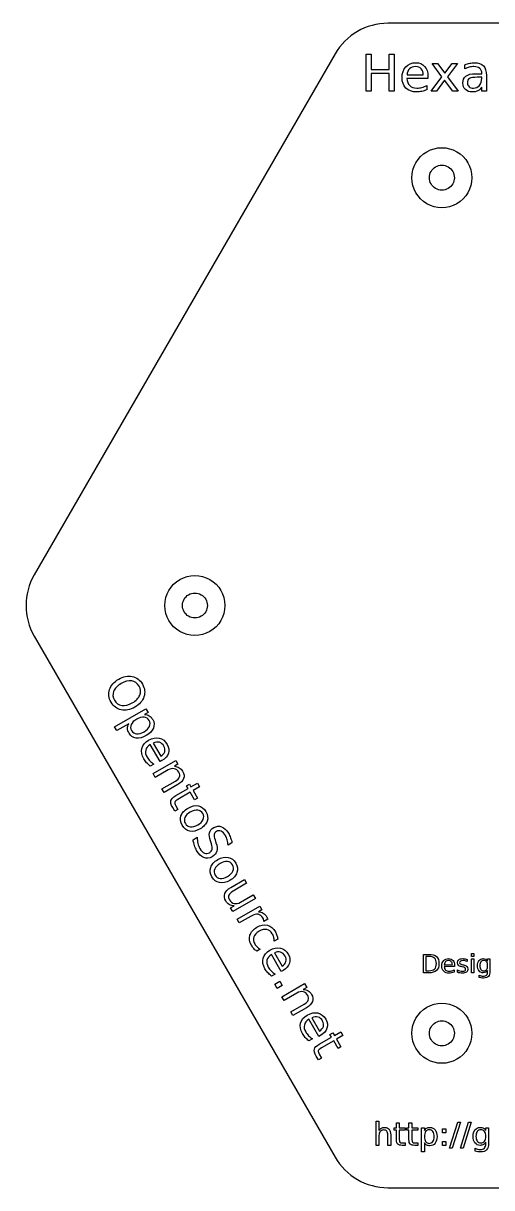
# Model space of a CAD drawing. Extents: x 0 to 264, y -3 to 282.
# Drawn here: x -0.2 to 30.5, y 134.2 to 210.4 of the extents above; entities that cross this region are included whole.
import ezdxf

# ---------------------------------------------------------------- set-up
doc = ezdxf.new("R2010")
doc.units = 0
doc.layers.add('Layer_1', color=7, linetype='CONTINUOUS')

msp = doc.modelspace()

# ---------------------------------------------------------------- linework, layer by layer
at = {"layer": 'Layer_1', "color": 7}
for p, q in [((63.086896, 210.393289), (23.705706, 210.393289)), ((26.41399, 200.286759), (26.41399, 200.286759)), ((10.248996, 172.288159), (10.248996, 172.288159)), ((26.41399, 144.289559), (26.41399, 144.289559)), ((23.705706, 134.183049), (63.086896, 134.183049))]:
    msp.add_line(p, q, dxfattribs=at)
at = {"layer": 'Layer_1', "color": 3}
for p, q in [((22.266836, 208.373679), (22.595356, 208.373679)), ((22.266836, 205.945579), (22.266836, 208.373679)), ((22.595356, 208.373679), (22.595356, 207.378369)), ((23.789076, 207.378369), (23.789076, 208.373679)), ((23.789076, 208.373679), (24.117596, 208.373679)), ((24.117596, 208.373679), (24.117596, 205.945579)), ((22.595356, 207.378369), (23.789076, 207.378369)), ((27.238506, 206.898599), (26.591226, 207.767059)), ((26.591226, 207.767059), (26.944136, 207.767059)), ((26.944136, 207.767059), (27.427156, 207.118159)), ((27.427156, 207.118159), (27.910176, 207.767059)), ((28.263086, 207.767059), (27.604426, 206.880709)), ((27.910176, 207.767059), (28.263086, 207.767059)), ((28.739596, 207.407629), (28.739596, 207.684109)), ((23.789076, 207.101889), (22.595356, 207.101889)), ((22.595356, 207.101889), (22.595356, 205.945579)), ((23.789076, 205.945579), (23.789076, 207.101889)), ((26.316376, 206.784759), (24.940516, 206.784759)), ((24.950266, 207.017299), (26.017136, 207.018929)), ((26.316376, 206.931129), (26.316376, 206.784759)), ((26.316376, 206.931119), (26.316376, 206.931129)), ((26.531056, 205.945579), (27.238506, 206.898599)), ((27.414146, 206.661159), (26.883966, 205.945579)), ((27.944326, 205.945579), (27.414146, 206.661159)), ((27.604426, 206.880709), (28.297236, 205.945579)), ((29.425906, 207.095349), (29.845496, 207.095349)), ((29.845496, 206.861259), (29.547876, 206.861199)), ((29.845496, 207.095349), (29.845496, 207.124649)), ((29.845496, 206.794559), (29.845496, 206.861259)), ((30.144736, 206.984799), (30.144736, 205.945579)), ((30.144736, 206.984739), (30.144736, 206.984799)), ((22.595356, 205.945579), (22.266836, 205.945579)), ((24.117596, 205.945579), (23.789076, 205.945579)), ((26.246446, 206.321269), (26.246446, 206.038289)), ((26.883966, 205.945579), (26.531056, 205.945579)), ((28.297236, 205.945579), (27.944326, 205.945579)), ((29.845496, 205.945579), (29.845496, 206.222049)), ((30.144736, 205.945579), (29.845496, 205.945579)), ((7.415232, 167.013677), (7.415232, 167.013677)), ((7.631975, 167.138813), (7.631975, 167.138813)), ((5.816289, 164.344243), (7.859495, 165.523888)), ((7.859495, 165.523888), (8.000655, 165.279391)), ((8.000655, 165.279391), (7.775983, 165.149676)), ((5.95745, 164.099746), (5.816289, 164.344243)), ((6.742485, 164.552986), (5.95745, 164.099746)), ((6.7425, 164.552995), (6.742485, 164.552986)), ((7.736891, 164.024005), (7.736891, 164.024005)), ((8.789509, 162.069579), (8.143985, 163.187659)), ((8.337552, 163.288842), (8.839426, 162.422634)), ((8.38007, 161.908962), (8.150113, 161.776196)), ((8.332655, 161.285982), (9.812852, 162.140575)), ((8.908456, 162.138253), (8.789509, 162.069579)), ((8.908515, 162.138288), (8.908456, 162.138253)), ((9.954013, 161.896077), (9.724056, 161.763312)), ((9.812852, 162.140575), (9.954013, 161.896077)), ((8.473815, 161.041485), (8.332655, 161.285982)), ((9.310394, 161.524484), (8.473815, 161.041485)), ((8.907979, 160.289491), (9.793456, 160.800721)), ((9.048377, 160.046315), (8.907979, 160.289491)), ((9.941784, 160.562124), (9.048377, 160.046315)), ((9.815357, 159.844189), (10.618891, 160.308109)), ((9.941813, 160.562141), (9.941784, 160.562124)), ((10.760015, 160.063589), (9.956482, 159.599669)), ((10.515882, 160.486526), (10.70487, 160.595639)), ((10.618891, 160.308109), (10.515882, 160.486526)), ((10.70487, 160.595639), (10.807879, 160.417222)), ((11.049204, 159.5627), (10.760015, 160.063589)), ((10.807879, 160.417222), (11.228151, 160.659866)), ((11.369276, 160.415346), (10.949004, 160.172702)), ((10.949004, 160.172702), (11.238192, 159.671813)), ((11.228151, 160.659866), (11.369276, 160.415346)), ((11.238192, 159.671813), (11.049204, 159.5627)), ((9.758031, 158.817243), (9.613819, 159.067027)), ((9.96156, 158.934751), (9.758031, 158.817243)), ((9.817348, 159.184534), (9.96156, 158.934751)), ((11.58428, 158.678657), (11.58428, 158.678657)), ((11.790448, 158.797687), (11.790448, 158.797687)), ((10.946297, 156.960516), (11.221187, 157.119224)), ((12.149838, 156.695012), (12.087704, 156.875883)), ((12.388559, 156.943852), (12.448595, 156.763533)), ((13.49614, 156.749822), (13.235784, 156.599504)), ((13.496163, 156.749834), (13.49614, 156.749822)), ((13.531533, 155.305915), (13.531533, 155.305915)), ((13.737701, 155.424946), (13.737701, 155.424946)), ((13.415632, 153.831049), (14.311677, 154.348381)), ((14.452075, 154.105205), (13.565279, 153.593213)), ((14.311677, 154.348381), (14.452075, 154.105205)), ((13.415625, 153.831044), (13.415632, 153.831049)), ((14.047785, 152.867366), (14.887002, 153.351888)), ((14.700644, 153.757079), (14.700644, 153.757079)), ((14.887002, 153.351888), (15.027399, 153.108713)), ((13.406805, 152.497296), (13.634123, 152.628539)), ((13.547202, 152.254121), (13.406805, 152.497296)), ((15.027399, 153.108713), (13.547202, 152.254121)), ((13.832642, 151.759878), (15.31284, 152.61447)), ((15.31284, 152.61447), (15.454, 152.369973)), ((13.973803, 151.515381), (13.832642, 151.759878)), ((14.753554, 151.96557), (13.973803, 151.515381)), ((15.454, 152.369973), (15.224043, 152.237208)), ((15.83537, 151.761947), (15.58601, 151.61622)), ((16.486713, 150.44987), (16.259395, 150.318627)), ((16.486743, 150.449887), (16.486713, 150.44987)), ((15.344852, 149.790616), (15.120179, 149.660901)), ((16.72197, 148.330154), (16.076446, 149.448233)), ((16.270013, 149.549416), (16.771887, 148.683208)), ((26.028831, 149.453693), (26.363898, 149.453693)), ((26.028831, 148.248265), (26.028831, 149.453693)), ((29.174404, 149.504558), (29.322966, 149.504558)), ((29.174404, 149.316437), (29.174404, 149.504558)), ((29.322966, 149.504558), (29.322966, 149.316437)), ((26.191923, 149.319667), (26.191923, 148.382291)), ((26.388919, 149.319667), (26.191923, 149.319667)), ((28.068289, 148.664872), (27.385239, 148.664872)), ((27.390123, 148.780331), (27.919728, 148.781135)), ((28.068201, 148.737532), (28.068289, 148.737541)), ((28.068289, 148.737541), (28.068289, 148.664872)), ((28.564766, 148.641439), (28.513086, 148.653556)), ((28.594747, 148.777105), (28.645553, 148.765796)), ((28.888525, 149.12589), (28.888591, 149.125894)), ((28.888591, 149.125894), (28.888591, 148.985409)), ((29.322966, 149.316437), (29.174404, 149.316437)), ((29.174404, 149.152537), (29.322966, 149.152537)), ((29.174404, 148.248265), (29.174404, 149.152537)), ((29.322966, 149.152537), (29.322966, 148.248265)), ((30.228046, 148.710898), (30.228046, 148.710898)), ((30.228047, 149.015265), (30.228047, 149.152521)), ((30.228047, 149.152521), (30.376606, 149.152521)), ((30.376606, 149.152521), (30.376604, 148.360491)), ((16.312531, 148.169536), (16.082574, 148.036771)), ((16.840917, 148.398828), (16.72197, 148.330154)), ((16.840976, 148.398862), (16.840917, 148.398828)), ((26.363898, 148.248265), (26.028831, 148.248265)), ((26.191923, 148.382291), (26.388919, 148.382291)), ((28.033522, 148.434762), (28.033522, 148.294276)), ((28.245891, 148.281347), (28.245891, 148.434752)), ((29.322966, 148.248265), (29.174404, 148.248265)), ((29.677406, 147.951945), (29.677406, 148.096468)), ((30.228047, 148.333839), (30.228047, 148.407306)), ((16.290296, 147.502943), (16.625986, 147.696754)), ((16.451295, 147.224084), (16.290296, 147.502943)), ((16.786985, 147.417895), (16.451295, 147.224084)), ((16.625986, 147.696754), (16.786985, 147.417895)), ((16.762612, 146.684868), (18.242809, 147.53946)), ((18.38397, 147.294963), (18.154013, 147.162197)), ((18.242809, 147.53946), (18.38397, 147.294963)), ((16.903772, 146.440371), (16.762612, 146.684868)), ((17.740352, 146.92337), (16.903772, 146.440371)), ((17.337936, 145.688377), (18.223414, 146.199607)), ((17.478334, 145.445201), (17.337936, 145.688377)), ((18.371741, 145.96101), (17.478334, 145.445201)), ((18.371771, 145.961027), (18.371741, 145.96101)), ((19.172821, 144.085154), (18.527298, 145.203234)), ((18.720865, 145.304417), (19.222742, 144.438203)), ((19.291768, 144.153828), (19.172821, 144.085154)), ((19.206742, 143.577834), (20.010275, 144.041754)), ((19.291828, 144.153863), (19.291768, 144.153828)), ((19.907264, 144.220175), (20.096253, 144.329287)), ((20.010275, 144.041754), (19.907264, 144.220175)), ((20.096253, 144.329287), (20.199264, 144.150867)), ((20.199264, 144.150867), (20.619536, 144.393511)), ((20.760651, 144.149007), (20.340379, 143.906363)), ((20.619536, 144.393511), (20.760651, 144.149007)), ((18.763383, 143.924535), (18.533427, 143.79177)), ((20.15139, 143.79725), (19.347857, 143.33333)), ((20.440579, 143.296361), (20.15139, 143.79725)), ((20.340379, 143.906363), (20.629567, 143.405474)), ((20.629567, 143.405474), (20.440579, 143.296361)), ((19.149416, 142.550888), (19.005204, 142.800669)), ((19.352945, 142.668396), (19.149416, 142.550888)), ((19.208734, 142.918177), (19.352945, 142.668396)), ((22.925388, 136.95661), (22.925388, 138.546162)), ((22.925388, 138.546162), (23.114376, 138.546162)), ((23.114376, 138.546162), (23.114376, 137.923006)), ((24.119593, 137.954689), (24.119593, 138.100772)), ((24.119593, 138.100772), (24.257503, 138.100772)), ((24.257503, 137.954689), (24.119593, 137.954689)), ((24.257503, 138.100772), (24.257503, 138.425628)), ((24.257503, 138.425628), (24.44649, 138.425617)), ((24.257503, 137.333578), (24.257503, 137.954689)), ((24.44649, 138.425617), (24.44649, 138.10076)), ((24.44649, 138.10076), (24.833661, 138.10076)), ((24.833661, 137.954677), (24.44649, 137.954677)), ((24.44649, 137.954677), (24.44649, 137.333566)), ((24.833661, 138.10076), (24.833661, 137.954677)), ((24.940927, 137.954689), (24.940927, 138.100772)), ((24.940927, 138.100772), (25.078838, 138.100772)), ((25.078838, 137.954689), (24.940927, 137.954689)), ((25.078838, 138.100772), (25.078838, 138.425628)), ((25.078838, 138.425628), (25.267824, 138.425617)), ((25.078838, 137.333578), (25.078838, 137.954689)), ((25.267824, 138.425617), (25.267824, 138.10076)), ((25.267824, 138.10076), (25.654996, 138.10076)), ((25.654996, 137.954677), (25.267824, 137.954677)), ((25.267824, 137.954677), (25.267824, 137.333566)), ((25.654996, 138.10076), (25.654996, 137.954677)), ((25.896084, 136.521425), (25.896084, 138.10076)), ((25.896084, 138.10076), (26.085072, 138.10076)), ((26.085072, 138.10076), (26.085072, 137.927095)), ((27.279276, 138.038443), (27.494825, 138.038443)), ((27.279276, 137.778968), (27.279276, 138.038443)), ((27.494825, 138.038443), (27.494825, 137.778968)), ((27.741021, 136.762516), (28.272232, 138.4818)), ((28.445897, 138.4818), (27.914686, 136.762516)), ((28.272232, 138.4818), (28.445897, 138.4818)), ((28.44794, 136.762516), (28.979151, 138.4818)), ((29.152816, 138.4818), (28.621605, 136.762516)), ((28.979151, 138.4818), (29.152816, 138.4818)), ((30.10491, 137.927054), (30.10491, 138.100719)), ((30.10491, 138.100719), (30.292877, 138.100719)), ((30.292877, 138.100719), (30.292877, 137.098609)), ((23.114376, 137.603258), (23.114376, 136.95661)), ((23.695644, 136.95661), (23.695644, 137.641058)), ((23.883611, 137.647192), (23.883611, 137.647186)), ((23.883611, 137.647186), (23.883611, 136.95661)), ((26.724569, 137.527666), (26.724569, 137.527666)), ((27.494825, 137.778968), (27.279276, 137.778968)), ((27.279276, 137.216091), (27.494825, 137.216091)), ((27.279276, 136.95661), (27.279276, 137.216091)), ((27.494825, 137.216091), (27.494825, 136.95661)), ((30.10491, 137.541966), (30.10491, 137.541966)), ((23.114376, 136.95661), (22.925388, 136.95661)), ((23.883611, 136.95661), (23.695644, 136.95661)), ((24.640588, 137.113947), (24.833663, 137.113947)), ((24.833663, 136.956622), (24.640588, 136.956622)), ((24.833663, 137.113947), (24.833663, 136.956622)), ((25.461923, 137.113947), (25.654998, 137.113947)), ((25.654998, 136.956622), (25.461923, 136.956622)), ((25.654998, 137.113947), (25.654998, 136.956622)), ((26.085072, 136.521425), (25.896084, 136.521425)), ((26.085072, 137.128242), (26.085072, 137.128236)), ((26.085072, 137.128236), (26.085072, 136.521425)), ((27.494825, 136.95661), (27.279276, 136.95661)), ((27.914686, 136.762516), (27.741021, 136.762516)), ((28.621605, 136.762516), (28.44794, 136.762516)), ((29.408206, 136.581698), (29.408206, 136.764561)), ((30.10491, 137.064899), (30.10491, 137.157857))]:
    msp.add_line(p, q, dxfattribs=at)
at = {"layer": 'Layer_1', "color": 5}
for p, q in [((25.265374, 200.286759), (25.265374, 200.286759)), ((9.10038, 172.288159), (9.10038, 172.288159)), ((25.265374, 144.289559), (25.265374, 144.289559))]:
    msp.add_line(p, q, dxfattribs=at)
at = {"layer": 'Layer_1', "color": 7}
for points in [[(23.705706, 210.393289), (22.27664, 210.393292), (20.956128, 209.630896), (20.241596, 208.393289)], [(20.241596, 208.393289), (20.241596, 208.393289), (0.550996, 174.288169), (0.550996, 174.288169)], [(26.41399, 200.286759), (26.41399, 200.578755), (26.569768, 200.84857), (26.822644, 200.994568)], [(26.822644, 200.994568), (27.07552, 201.140566), (27.387075, 201.140566), (27.639951, 200.994568)], [(27.639951, 200.994568), (27.892827, 200.84857), (28.048605, 200.578755), (28.048605, 200.286759)], [(26.822644, 199.57895), (26.569768, 199.724948), (26.41399, 199.994763), (26.41399, 200.286759)], [(28.048605, 200.286759), (28.048605, 199.994763), (27.892827, 199.724948), (27.639951, 199.57895)], [(27.639951, 199.57895), (27.387075, 199.432952), (27.07552, 199.432952), (26.822644, 199.57895)], [(0.550996, 174.288169), (-0.163536, 173.050564), (-0.163536, 171.525773), (0.550996, 170.288169)], [(10.65765, 172.995968), (10.910526, 173.141966), (11.222081, 173.141966), (11.474957, 172.995968)], [(10.248996, 172.288159), (10.248996, 172.580155), (10.404774, 172.84997), (10.65765, 172.995968)], [(10.65765, 171.58035), (10.404774, 171.726348), (10.248996, 171.996163), (10.248996, 172.288159)], [(11.474957, 172.995968), (11.727833, 172.84997), (11.883611, 172.580155), (11.883611, 172.288159)], [(11.883611, 172.288159), (11.883611, 171.996163), (11.727833, 171.726348), (11.474957, 171.58035)], [(11.474957, 171.58035), (11.222081, 171.434352), (10.910526, 171.434352), (10.65765, 171.58035)], [(0.550996, 170.288169), (0.550996, 170.288169), (20.241596, 136.183049), (20.241596, 136.183049)], [(26.41399, 144.289559), (26.41399, 144.581555), (26.569768, 144.85137), (26.822644, 144.997368)], [(26.822644, 144.997368), (27.07552, 145.143366), (27.387075, 145.143366), (27.639951, 144.997368)], [(27.639951, 144.997368), (27.892827, 144.85137), (28.048605, 144.581555), (28.048605, 144.289559)], [(26.822644, 143.58175), (26.569768, 143.727748), (26.41399, 143.997563), (26.41399, 144.289559)], [(28.048605, 144.289559), (28.048605, 143.997563), (27.892827, 143.727748), (27.639951, 143.58175)], [(27.639951, 143.58175), (27.387075, 143.435752), (27.07552, 143.435752), (26.822644, 143.58175)], [(20.241596, 136.183049), (20.956128, 134.945442), (22.27664, 134.183046), (23.705706, 134.183049)]]:
    msp.add_open_spline(points, degree=3, dxfattribs=at)
at = {"layer": 'Layer_1', "color": 3}
for points in [[(24.628256, 206.838419), (24.628256, 207.136579), (24.708489, 207.372939), (24.868956, 207.547499)], [(24.868956, 207.547499), (25.030502, 207.723139), (25.247886, 207.810959), (25.521106, 207.810959)], [(25.122656, 207.415749), (25.022909, 207.321422), (24.965446, 207.188605), (24.950266, 207.017299)], [(25.524356, 207.557239), (25.357389, 207.557239), (25.223489, 207.510075), (25.122656, 207.415749)], [(25.521106, 207.810959), (25.766139, 207.810959), (25.959672, 207.731812), (26.101706, 207.573519)], [(25.878896, 207.410869), (25.789989, 207.508449), (25.671809, 207.557239), (25.524356, 207.557239)], [(26.017136, 207.018929), (26.015136, 207.182649), (25.969056, 207.313295), (25.878896, 207.410869)], [(26.101706, 207.573519), (26.244819, 207.416305), (26.316376, 207.202172), (26.316376, 206.931119)], [(28.739596, 207.684109), (28.849102, 207.726375), (28.955356, 207.757809), (29.058356, 207.778409)], [(29.024206, 207.519849), (28.925539, 207.494915), (28.830669, 207.457509), (28.739596, 207.407629)], [(29.328326, 207.557249), (29.224239, 207.557249), (29.122866, 207.544782), (29.024206, 207.519849)], [(29.058356, 207.778409), (29.161356, 207.800075), (29.261646, 207.810909), (29.359226, 207.810909)], [(29.708886, 207.443409), (29.618892, 207.519302), (29.492039, 207.557249), (29.328326, 207.557249)], [(29.359226, 207.810909), (29.622692, 207.810909), (29.819476, 207.742602), (29.949576, 207.605989)], [(29.845496, 207.124649), (29.845496, 207.262342), (29.799959, 207.368595), (29.708886, 207.443409)], [(29.949576, 207.605989), (30.079682, 207.469382), (30.144736, 207.262299), (30.144736, 206.984739)], [(24.881966, 206.152109), (24.712826, 206.321249), (24.628256, 206.550019), (24.628256, 206.838419)], [(24.940516, 206.784759), (24.953516, 206.578759), (25.015316, 206.421549), (25.125916, 206.313129)], [(28.606236, 206.475719), (28.606236, 206.680632), (28.674542, 206.835132), (28.811156, 206.939219)], [(28.811156, 206.939219), (28.948849, 207.043305), (29.153766, 207.095349), (29.425906, 207.095349)], [(29.045346, 206.778299), (28.952106, 206.723032), (28.905486, 206.628705), (28.905486, 206.495319)], [(29.547876, 206.861199), (29.306096, 206.861199), (29.138586, 206.833565), (29.045346, 206.778299)], [(29.694246, 206.324549), (29.795079, 206.442729), (29.845496, 206.599399), (29.845496, 206.794559)], [(25.573146, 205.898409), (25.282579, 205.898409), (25.052186, 205.982975), (24.881966, 206.152109)], [(25.125916, 206.313129), (25.237589, 206.205789), (25.392629, 206.152119), (25.591036, 206.152119)], [(25.916306, 205.934209), (25.803546, 205.910342), (25.689159, 205.898409), (25.573146, 205.898409)], [(25.591036, 206.152119), (25.705962, 206.152119), (25.817096, 206.166219), (25.924436, 206.194419)], [(26.246446, 206.038289), (26.139112, 205.992755), (26.029066, 205.958062), (25.916306, 205.934209)], [(25.924436, 206.194419), (26.032856, 206.222619), (26.140192, 206.264902), (26.246446, 206.321269)], [(28.770496, 206.054499), (28.660989, 206.159672), (28.606236, 206.300079), (28.606236, 206.475719)], [(29.216106, 205.898379), (29.029626, 205.898379), (28.881089, 205.950419), (28.770496, 206.054499)], [(28.905486, 206.495319), (28.905486, 206.389065), (28.940179, 206.304495), (29.009566, 206.241609)], [(29.009566, 206.241609), (29.080039, 206.179809), (29.175449, 206.148909), (29.295796, 206.148909)], [(29.590166, 205.976479), (29.488246, 205.924412), (29.363559, 205.898379), (29.216106, 205.898379)], [(29.295796, 206.148909), (29.461682, 206.148909), (29.594499, 206.207455), (29.694246, 206.324549)], [(29.845496, 206.222049), (29.777189, 206.111462), (29.692079, 206.029605), (29.590166, 205.976479)], [(6.079717, 167.46202), (6.391613, 167.642093), (6.687892, 167.702722), (6.968553, 167.643906)], [(5.477781, 166.783208), (5.567171, 167.055673), (5.767817, 167.281944), (6.079717, 167.46202)], [(6.242243, 167.180517), (5.993781, 167.037067), (5.830112, 166.866801), (5.751238, 166.669719)], [(6.931429, 167.351103), (6.721313, 167.381336), (6.491585, 167.324474), (6.242243, 167.180517)], [(7.415232, 167.013677), (7.303322, 167.207512), (7.142054, 167.319988), (6.931429, 167.351103)], [(6.968553, 167.643906), (7.250598, 167.584715), (7.471739, 167.416351), (7.631975, 167.138813)], [(7.464024, 166.428621), (7.543408, 166.624822), (7.527144, 166.819841), (7.415232, 167.013677)], [(7.631975, 167.138813), (7.791703, 166.862157), (7.826432, 166.587342), (7.736162, 166.314369)], [(5.584805, 165.956879), (5.424568, 166.234416), (5.388894, 166.50986), (5.477781, 166.783208)], [(5.751238, 166.669719), (5.672867, 166.471752), (5.689637, 166.275851), (5.801548, 166.082015)], [(6.9717, 165.917061), (7.221041, 166.061018), (7.385149, 166.231538), (7.464024, 166.428621)], [(7.736162, 166.314369), (7.646766, 166.041902), (7.446121, 165.815631), (7.134225, 165.635558)], [(6.245389, 165.453671), (5.964727, 165.512486), (5.744533, 165.680222), (5.584805, 165.956879)], [(5.801548, 166.082015), (5.913459, 165.88818), (6.074221, 165.776587), (6.283833, 165.747237)], [(7.134225, 165.635558), (6.823204, 165.45599), (6.526925, 165.395361), (6.245389, 165.453671)], [(6.283833, 165.747237), (6.493948, 165.717003), (6.723237, 165.773611), (6.9717, 165.917061)], [(7.259234, 164.851331), (7.080376, 164.748068), (6.960956, 164.630368), (6.900974, 164.498232)], [(7.742837, 164.984282), (7.599293, 164.998912), (7.438092, 164.954595), (7.259234, 164.851331)], [(8.071639, 164.768823), (7.997371, 164.897459), (7.88777, 164.969279), (7.742837, 164.984282)], [(7.775983, 165.149676), (7.893594, 165.149443), (7.995928, 165.122768), (8.082985, 165.069651)], [(8.093068, 164.377664), (8.15305, 164.5098), (8.145907, 164.640186), (8.071639, 164.768823)], [(8.082985, 165.069651), (8.171439, 165.016166), (8.246951, 164.935238), (8.309519, 164.826866)], [(8.309519, 164.826866), (8.413291, 164.647128), (8.426113, 164.460108), (8.347985, 164.265806)], [(6.656984, 164.246349), (6.655401, 164.348814), (6.683906, 164.45103), (6.7425, 164.552995)], [(6.755308, 163.929542), (6.692739, 164.037914), (6.659965, 164.143516), (6.656984, 164.246349)], [(7.221975, 163.615704), (7.014636, 163.645191), (6.85908, 163.749804), (6.755308, 163.929542)], [(6.900974, 164.498232), (6.84238, 164.365723), (6.850217, 164.23515), (6.924486, 164.106514)], [(6.924486, 164.106514), (6.998754, 163.977877), (7.107661, 163.906244), (7.251205, 163.891614)], [(7.251205, 163.891614), (7.396138, 163.876611), (7.558033, 163.920741), (7.736891, 164.024005)], [(7.736891, 164.024005), (7.915749, 164.127268), (8.034475, 164.245155), (8.093068, 164.377664)], [(8.347985, 164.265806), (8.27036, 164.07062), (8.115247, 163.90588), (7.882644, 163.771587)], [(7.882644, 163.771587), (7.650042, 163.637294), (7.429819, 163.585333), (7.221975, 163.615704)], [(7.602473, 162.938453), (7.660562, 163.155254), (7.80679, 163.331311), (8.041157, 163.466622)], [(8.143985, 163.187659), (7.982684, 163.080434), (7.883923, 162.956453), (7.847702, 162.815715)], [(8.041157, 163.466622), (8.283453, 163.606512), (8.51317, 163.652207), (8.730307, 163.603706)], [(8.742229, 163.335694), (8.618775, 163.372497), (8.483882, 163.356879), (8.337552, 163.288842)], [(8.730307, 163.603706), (8.948833, 163.554833), (9.122191, 163.419381), (9.25038, 163.197351)], [(9.045679, 163.075643), (8.967341, 163.211328), (8.866191, 163.298012), (8.742229, 163.335694)], [(9.25038, 163.197351), (9.365343, 162.998229), (9.391826, 162.803824), (9.329828, 162.614135)], [(7.720585, 162.257735), (7.584257, 162.493863), (7.544886, 162.720768), (7.602473, 162.938453)], [(7.847702, 162.815715), (7.812874, 162.674607), (7.842005, 162.523434), (7.935095, 162.362198)], [(7.935095, 162.362198), (7.989015, 162.268805), (8.052618, 162.185113), (8.125903, 162.111122)], [(8.839426, 162.422634), (8.971437, 162.501222), (9.055986, 162.599963), (9.093073, 162.718858)], [(9.329828, 162.614135), (9.269218, 162.424074), (9.128781, 162.265458), (8.908515, 162.138288)], [(9.093073, 162.718858), (9.130658, 162.836889), (9.114861, 162.955817), (9.045679, 163.075643)], [(7.910636, 161.995649), (7.838365, 162.076098), (7.775015, 162.163461), (7.720585, 162.257735)], [(8.150113, 161.776196), (8.062747, 161.842057), (7.982922, 161.915208), (7.910636, 161.995649)], [(8.125903, 162.111122), (8.199696, 162.036251), (8.284418, 161.968864), (8.38007, 161.908962)], [(9.718308, 161.608449), (9.590861, 161.635897), (9.45489, 161.607909), (9.310394, 161.524484)], [(10.023171, 161.370358), (9.947376, 161.501637), (9.845755, 161.581001), (9.718308, 161.608449)], [(9.724056, 161.763312), (9.846616, 161.756537), (9.95256, 161.72666), (10.041889, 161.673681)], [(10.041889, 161.673681), (10.131742, 161.619829), (10.206427, 161.54136), (10.265943, 161.438275)], [(9.793456, 160.800721), (9.933544, 160.881601), (10.022622, 160.969447), (10.060687, 161.06426)], [(10.33016, 160.960804), (10.275668, 160.813043), (10.146219, 160.680155), (9.941813, 160.562141)], [(10.060687, 161.06426), (10.098753, 161.159073), (10.086248, 161.261105), (10.023171, 161.370358)], [(10.265943, 161.438275), (10.36412, 161.268228), (10.385525, 161.109071), (10.33016, 160.960804)], [(9.613819, 159.067027), (9.505468, 159.254695), (9.465493, 159.404306), (9.493894, 159.515859)], [(9.493894, 159.515859), (9.523174, 159.627919), (9.630329, 159.737363), (9.815357, 159.844189)], [(9.75211, 159.416478), (9.737104, 159.36317), (9.75885, 159.285856), (9.817348, 159.184534)], [(9.956482, 159.599669), (9.835771, 159.529977), (9.767647, 159.468913), (9.75211, 159.416478)], [(10.236236, 157.900363), (10.113643, 158.112701), (10.086226, 158.318902), (10.153986, 158.518965)], [(10.153986, 158.518965), (10.223134, 158.718656), (10.378853, 158.888444), (10.621144, 159.028331)], [(10.769172, 158.771939), (10.592078, 158.669694), (10.474049, 158.551623), (10.415084, 158.417725)], [(10.621144, 159.028331), (10.86432, 159.168729), (11.089224, 159.218693), (11.295855, 159.178224)], [(11.252419, 158.899397), (11.107354, 158.916673), (10.946271, 158.874187), (10.769172, 158.771939)], [(11.58428, 158.678657), (11.508995, 158.809055), (11.398374, 158.882635), (11.252419, 158.899397)], [(11.295855, 159.178224), (11.50299, 159.136871), (11.667854, 159.010025), (11.790448, 158.797687)], [(11.607435, 158.281445), (11.666776, 158.416735), (11.659057, 158.549139), (11.58428, 158.678657)], [(11.790448, 158.797687), (11.912533, 158.58623), (11.939697, 158.380471), (11.871942, 158.180411)], [(10.730073, 157.521153), (10.522934, 157.562502), (10.358321, 157.688906), (10.236236, 157.900363)], [(10.415084, 158.417725), (10.357508, 158.283453), (10.366617, 158.150678), (10.442411, 158.019398)], [(10.442411, 158.019398), (10.517188, 157.889881), (10.627552, 157.816739), (10.773502, 157.799974)], [(10.773502, 157.799974), (10.919452, 157.783209), (11.080534, 157.825695), (11.256749, 157.927433)], [(11.256749, 157.927433), (11.432084, 158.028662), (11.548979, 158.146667), (11.607435, 158.281445)], [(11.871942, 158.180411), (11.804183, 157.980347), (11.648715, 157.810117), (11.405539, 157.669719)], [(12.300346, 157.752848), (12.474797, 157.853568), (12.647598, 157.871688), (12.818749, 157.807211)], [(12.818749, 157.807211), (12.990405, 157.74185), (13.138547, 157.601238), (13.263175, 157.385375)], [(11.405539, 157.669719), (11.163248, 157.529832), (10.938093, 157.48031), (10.730073, 157.521153)], [(11.221187, 157.119224), (11.222966, 156.975754), (11.238447, 156.843134), (11.267633, 156.721362)], [(12.087704, 156.875883), (12.012415, 157.09791), (11.991361, 157.277828), (12.024544, 157.415637)], [(12.024544, 157.415637), (12.057746, 157.553458), (12.14968, 157.665861), (12.300346, 157.752848)], [(12.323166, 157.304342), (12.309617, 157.226033), (12.331414, 157.10587), (12.388559, 156.943852)], [(12.476385, 157.49677), (12.389157, 157.446409), (12.338084, 157.382266), (12.323166, 157.304342)], [(12.784827, 157.518018), (12.683166, 157.563878), (12.580352, 157.556795), (12.476385, 157.49677)], [(13.063982, 157.229841), (12.980048, 157.375219), (12.886997, 157.471277), (12.784827, 157.518018)], [(13.178577, 156.948862), (13.150506, 157.05248), (13.112307, 157.14614), (13.063982, 157.229841)], [(13.263175, 157.385375), (13.316587, 157.292863), (13.362642, 157.193753), (13.40134, 157.088047)], [(13.40134, 157.088047), (13.440038, 156.98234), (13.471646, 156.869602), (13.496163, 156.749834)], [(11.040927, 156.579901), (11.00154, 156.696957), (10.969997, 156.823829), (10.946297, 156.960516)], [(11.181653, 156.262905), (11.127732, 156.356298), (11.080824, 156.461963), (11.040927, 156.579901)], [(11.654724, 155.78536), (11.482285, 155.856142), (11.324594, 156.015324), (11.181653, 156.262905)], [(11.267633, 156.721362), (11.296828, 156.599596), (11.34042, 156.488492), (11.398411, 156.38805)], [(11.398411, 156.38805), (11.486414, 156.235624), (11.584281, 156.135297), (11.692014, 156.087069)], [(12.02013, 156.110866), (12.117047, 156.166821), (12.175524, 156.240525), (12.195562, 156.331978)], [(12.195562, 156.331978), (12.216105, 156.422547), (12.200863, 156.543558), (12.149838, 156.695012)], [(12.448595, 156.763533), (12.525663, 156.542532), (12.543396, 156.357172), (12.501793, 156.207454)], [(13.235784, 156.599504), (13.225753, 156.728811), (13.206684, 156.845263), (13.178577, 156.948862)], [(12.200939, 155.843444), (12.009745, 155.733058), (11.827673, 155.713696), (11.654724, 155.78536)], [(11.692014, 156.087069), (11.799741, 156.038838), (11.909113, 156.04677), (12.02013, 156.110866)], [(12.101239, 155.146224), (12.170387, 155.345914), (12.326106, 155.515703), (12.568398, 155.65559)], [(12.501793, 156.207454), (12.461579, 156.057361), (12.361294, 155.936025), (12.200939, 155.843444)], [(12.568398, 155.65559), (12.811573, 155.795988), (13.036477, 155.845952), (13.243108, 155.805482)], [(13.199672, 155.526657), (13.054607, 155.543932), (12.893524, 155.501446), (12.716425, 155.399198)], [(13.531533, 155.305915), (13.456248, 155.436314), (13.345627, 155.509894), (13.199672, 155.526657)], [(13.243108, 155.805482), (13.450243, 155.76413), (13.615107, 155.637284), (13.737701, 155.424946)], [(12.183489, 154.527622), (12.060896, 154.73996), (12.033479, 154.946161), (12.101239, 155.146224)], [(12.362337, 155.044983), (12.304761, 154.910712), (12.31387, 154.777936), (12.389664, 154.646657)], [(12.716425, 155.399198), (12.539332, 155.296953), (12.421302, 155.178881), (12.362337, 155.044983)], [(13.204002, 154.554691), (13.379337, 154.655921), (13.496232, 154.773926), (13.554688, 154.908705)], [(13.819196, 154.80767), (13.751436, 154.607606), (13.595968, 154.437376), (13.352793, 154.296978)], [(13.554688, 154.908705), (13.614029, 155.043994), (13.60631, 155.176398), (13.531533, 155.305915)], [(13.737701, 155.424946), (13.859785, 155.213489), (13.88695, 155.00773), (13.819196, 154.80767)], [(12.677326, 154.148411), (12.470186, 154.189761), (12.305574, 154.316165), (12.183489, 154.527622)], [(12.389664, 154.646657), (12.464441, 154.517139), (12.574805, 154.443998), (12.720755, 154.427233)], [(13.352793, 154.296978), (13.110501, 154.157091), (12.885346, 154.107569), (12.677326, 154.148411)], [(12.720755, 154.427233), (12.866705, 154.410468), (13.027787, 154.452954), (13.204002, 154.554691)], [(13.093014, 152.952263), (12.994837, 153.122309), (12.97318, 153.281908), (13.028042, 153.431059)], [(13.028042, 153.431059), (13.082904, 153.58021), (13.212098, 153.713538), (13.415625, 153.831044)], [(13.296721, 153.328908), (13.258655, 153.234096), (13.271161, 153.132063), (13.334238, 153.02281)], [(13.565279, 153.593213), (13.42519, 153.512333), (13.335671, 153.424231), (13.296721, 153.328908)], [(13.314207, 152.71873), (13.226261, 152.771333), (13.15253, 152.849177), (13.093014, 152.952263)], [(13.634123, 152.628539), (13.51017, 152.635683), (13.403532, 152.665747), (13.314207, 152.71873)], [(13.334238, 153.02281), (13.410032, 152.89153), (13.511653, 152.812167), (13.639101, 152.784719)], [(13.639101, 152.784719), (13.767061, 152.756393), (13.903289, 152.783942), (14.047785, 152.867366)], [(15.201466, 152.077915), (15.070259, 152.099667), (14.920955, 152.062219), (14.753554, 151.96557)], [(15.5194, 151.83856), (15.440045, 151.976007), (15.334067, 152.055792), (15.201466, 152.077915)], [(15.224043, 152.237208), (15.343418, 152.237993), (15.448346, 152.209878), (15.538825, 152.152863)], [(15.568511, 151.725942), (15.558152, 151.762254), (15.541782, 151.799793), (15.5194, 151.83856)], [(15.538825, 152.152863), (15.630204, 152.096368), (15.709721, 152.009529), (15.777376, 151.892347)], [(15.58601, 151.61622), (15.586101, 151.652688), (15.580268, 151.689263), (15.568511, 151.725942)], [(15.777376, 151.892347), (15.787041, 151.875608), (15.796488, 151.856392), (15.805719, 151.834699)], [(15.805719, 151.834699), (15.815443, 151.813291), (15.825327, 151.789041), (15.83537, 151.761947)], [(14.672808, 150.70131), (14.737102, 150.91347), (14.888193, 151.088222), (15.126082, 151.225568)], [(15.274073, 150.969154), (15.093456, 150.864875), (14.978106, 150.740127), (14.928022, 150.594909)], [(15.126082, 151.225568), (15.367499, 151.36495), (15.595521, 151.408491), (15.810148, 151.356192)], [(15.769885, 151.080959), (15.619965, 151.110704), (15.454695, 151.073436), (15.274073, 150.969154)], [(16.132673, 150.80054), (16.041619, 150.958251), (15.920689, 151.051724), (15.769885, 151.080959)], [(15.810148, 151.356192), (16.025289, 151.303014), (16.199498, 151.161005), (16.332774, 150.930165)], [(16.332774, 150.930165), (16.376012, 150.855274), (16.410303, 150.777567), (16.435647, 150.697043)], [(14.769406, 150.0487), (14.640708, 150.271611), (14.608509, 150.489147), (14.672808, 150.70131)], [(14.928022, 150.594909), (14.878822, 150.450202), (14.89975, 150.298993), (14.990804, 150.141281)], [(14.990804, 150.141281), (15.031499, 150.070796), (15.080949, 150.006539), (15.139155, 149.948513)], [(16.224181, 150.574953), (16.203871, 150.654859), (16.173368, 150.730054), (16.132673, 150.80054)], [(16.259395, 150.318627), (16.257612, 150.409229), (16.245874, 150.494671), (16.224181, 150.574953)], [(16.435647, 150.697043), (16.461881, 150.617033), (16.478913, 150.534648), (16.486743, 150.449887)], [(14.926726, 149.831153), (14.869154, 149.894244), (14.816714, 149.96676), (14.769406, 150.0487)], [(15.120179, 149.660901), (15.049291, 149.71043), (14.984807, 149.767181), (14.926726, 149.831153)], [(15.139155, 149.948513), (15.198708, 149.89009), (15.267274, 149.837457), (15.344852, 149.790616)], [(15.534933, 149.199028), (15.593023, 149.415829), (15.739251, 149.591885), (15.973618, 149.727196)], [(16.076446, 149.448233), (15.915145, 149.341009), (15.816384, 149.217027), (15.780163, 149.07629)], [(15.973618, 149.727196), (16.215914, 149.867086), (16.445631, 149.912781), (16.662768, 149.864281)], [(16.674689, 149.596269), (16.551236, 149.633071), (16.416344, 149.617453), (16.270013, 149.549416)], [(16.662768, 149.864281), (16.881294, 149.815407), (17.054652, 149.679956), (17.182841, 149.457926)], [(16.97814, 149.336217), (16.899802, 149.471902), (16.798652, 149.558586), (16.674689, 149.596269)], [(17.182841, 149.457926), (17.297804, 149.258803), (17.324287, 149.064398), (17.262289, 148.87471)], [(26.363898, 149.453693), (26.597496, 149.453693), (26.768929, 149.40498), (26.878196, 149.307555)], [(15.653047, 148.51831), (15.516718, 148.754437), (15.477347, 148.981343), (15.534933, 149.199028)], [(15.780163, 149.07629), (15.745335, 148.935181), (15.774466, 148.784009), (15.867555, 148.622773)], [(15.867555, 148.622773), (15.921476, 148.529379), (15.985079, 148.445687), (16.058364, 148.371697)], [(16.771887, 148.683208), (16.903898, 148.761796), (16.988447, 148.860538), (17.025534, 148.979433)], [(17.262289, 148.87471), (17.201679, 148.684648), (17.061242, 148.526032), (16.840976, 148.398862)], [(17.025534, 148.979433), (17.063119, 149.097463), (17.047321, 149.216392), (16.97814, 149.336217)], [(26.753858, 149.206632), (26.676888, 149.281989), (26.555242, 149.319667), (26.388919, 149.319667)], [(26.870122, 148.852189), (26.870122, 149.013667), (26.831367, 149.131814), (26.753858, 149.206632)], [(26.753858, 148.495326), (26.831367, 148.570681), (26.870122, 148.689636), (26.870122, 148.852189)], [(27.042097, 148.852189), (27.042097, 148.644422), (26.987194, 148.491826), (26.877387, 148.394402)], [(26.878196, 149.307555), (26.987463, 149.21067), (27.042097, 149.058881), (27.042097, 148.852189)], [(27.230177, 148.691512), (27.230177, 148.839532), (27.270006, 148.956872), (27.349664, 149.043532)], [(27.356132, 148.350794), (27.272162, 148.434763), (27.230177, 148.548335), (27.230177, 148.691512)], [(27.349664, 149.043532), (27.429868, 149.130729), (27.537791, 149.174328), (27.673434, 149.174328)], [(27.385239, 148.664872), (27.391794, 148.562603), (27.42246, 148.484556), (27.477236, 148.43073)], [(27.475673, 148.978141), (27.426142, 148.931312), (27.397625, 148.865376), (27.390123, 148.780331)], [(27.675106, 149.048384), (27.592214, 149.048384), (27.525736, 149.02497), (27.475673, 148.978141)], [(27.673434, 149.174328), (27.795077, 149.174328), (27.891156, 149.135035), (27.961673, 149.05645)], [(27.851112, 148.975715), (27.806971, 149.024161), (27.748302, 149.048384), (27.675106, 149.048384)], [(27.919728, 148.781135), (27.918999, 148.862412), (27.896128, 148.927272), (27.851112, 148.975715)], [(27.961673, 149.05645), (28.032692, 148.978402), (28.068201, 148.872097), (28.068201, 148.737532)], [(28.25226, 148.907888), (28.25226, 148.992932), (28.282416, 149.0586), (28.342728, 149.10489)], [(28.313665, 148.742373), (28.272728, 148.782741), (28.25226, 148.837913), (28.25226, 148.907888)], [(28.513086, 148.653556), (28.421045, 148.672931), (28.354572, 148.702537), (28.313665, 148.742373)], [(28.342728, 149.10489), (28.403039, 149.15118), (28.488623, 149.174325), (28.599478, 149.174325)], [(28.450983, 149.016089), (28.414417, 148.99348), (28.396134, 148.959569), (28.396134, 148.914357)], [(28.396134, 148.914357), (28.396134, 148.879911), (28.409318, 148.852731), (28.435686, 148.832816)], [(28.435686, 148.832816), (28.462054, 148.813441), (28.515074, 148.79487), (28.594747, 148.777105)], [(28.617309, 149.050003), (28.543566, 149.050003), (28.488124, 149.038699), (28.450983, 149.016089)], [(28.743198, 148.57927), (28.716248, 148.600801), (28.65677, 148.621524), (28.564766, 148.641439)], [(28.599478, 149.174325), (28.654399, 149.174325), (28.706072, 149.17029), (28.754496, 149.162219)], [(28.757795, 149.033855), (28.712562, 149.044621), (28.665733, 149.050003), (28.617309, 149.050003)], [(28.645553, 148.765796), (28.751054, 148.743187), (28.825872, 148.711159), (28.870005, 148.669713)], [(28.754496, 149.162219), (28.802934, 149.154148), (28.847611, 149.142039), (28.888525, 149.12589)], [(28.888591, 148.985409), (28.846635, 149.00694), (28.803036, 149.023089), (28.757795, 149.033855)], [(28.870005, 148.669713), (28.914656, 148.628806), (28.936982, 148.571482), (28.936982, 148.497739)], [(29.568411, 148.710882), (29.568411, 148.850829), (29.602321, 148.963056), (29.670143, 149.047563)], [(29.670143, 148.37501), (29.602321, 148.459516), (29.568411, 148.571473), (29.568411, 148.710882)], [(29.670143, 149.047563), (29.737964, 149.132069), (29.827314, 149.174322), (29.938194, 149.174322)], [(29.788024, 148.961187), (29.74389, 148.901975), (29.721824, 148.818546), (29.721824, 148.710898)], [(29.721824, 148.710898), (29.721824, 148.603784), (29.74389, 148.520623), (29.788024, 148.461414)], [(29.974531, 149.050005), (29.894869, 149.050005), (29.8327, 149.020399), (29.788024, 148.961187)], [(29.938194, 149.174322), (30.004938, 149.174322), (30.062262, 149.161134), (30.110169, 149.134759)], [(30.161037, 148.961187), (30.116903, 149.020399), (30.054734, 149.050005), (29.974531, 149.050005)], [(30.110169, 149.134759), (30.158075, 149.108383), (30.197368, 149.068552), (30.228047, 149.015265)], [(30.228046, 148.710898), (30.228046, 148.818549), (30.205709, 148.901978), (30.161037, 148.961187)], [(30.161037, 148.461414), (30.205709, 148.520626), (30.228046, 148.603787), (30.228046, 148.710898)], [(15.843097, 148.256223), (15.770826, 148.336673), (15.707476, 148.424035), (15.653047, 148.51831)], [(16.082574, 148.036771), (15.995209, 148.102631), (15.915383, 148.175782), (15.843097, 148.256223)], [(16.058364, 148.371697), (16.132157, 148.296825), (16.21688, 148.229438), (16.312531, 148.169536)], [(26.877387, 148.394402), (26.767589, 148.296977), (26.596425, 148.248265), (26.363898, 148.248265)], [(26.388919, 148.382291), (26.555242, 148.382291), (26.676888, 148.419969), (26.753858, 148.495326)], [(27.699263, 148.224842), (27.555011, 148.224842), (27.440634, 148.266826), (27.356132, 148.350794)], [(27.477236, 148.43073), (27.532667, 148.37744), (27.609637, 148.350795), (27.708146, 148.350795)], [(27.869621, 148.242607), (27.813607, 148.230763), (27.756821, 148.224842), (27.699263, 148.224842)], [(27.708146, 148.350795), (27.765179, 148.350795), (27.820352, 148.357792), (27.873664, 148.371784)], [(28.033522, 148.294276), (27.980276, 148.271667), (27.925642, 148.254444), (27.869621, 148.242607)], [(27.873664, 148.371784), (27.927492, 148.385777), (27.980779, 148.406769), (28.033522, 148.434762)], [(28.245891, 148.434752), (28.300812, 148.406228), (28.354907, 148.384696), (28.408174, 148.370157)], [(28.411409, 148.23937), (28.359182, 148.248519), (28.30401, 148.262511), (28.245891, 148.281347)], [(28.408174, 148.370157), (28.461493, 148.356165), (28.514244, 148.349168), (28.566427, 148.349168)], [(28.563193, 148.224838), (28.514754, 148.224838), (28.464159, 148.229682), (28.411409, 148.23937)], [(28.8369, 148.298316), (28.770688, 148.249331), (28.679452, 148.224838), (28.563193, 148.224838)], [(28.566427, 148.349168), (28.636426, 148.349168), (28.690251, 148.361009), (28.727902, 148.384689)], [(28.727902, 148.384689), (28.76556, 148.408908), (28.784389, 148.442819), (28.784389, 148.486421)], [(28.784389, 148.486421), (28.784389, 148.526789), (28.770659, 148.557738), (28.743198, 148.57927)], [(28.936982, 148.497739), (28.936982, 148.413771), (28.903621, 148.347297), (28.8369, 148.298316)], [(29.938194, 148.248249), (29.827314, 148.248249), (29.737963, 148.290503), (29.670143, 148.37501)], [(29.677406, 148.096468), (29.721001, 148.072787), (29.764061, 148.055295), (29.806587, 148.04399)], [(29.812239, 147.916425), (29.76595, 147.923956), (29.721005, 147.935796), (29.677406, 147.951945)], [(29.788024, 148.461414), (29.832697, 148.402203), (29.894866, 148.372597), (29.974531, 148.372597)], [(29.806587, 148.04399), (29.849111, 148.032685), (29.892441, 148.027033), (29.936576, 148.027033)], [(29.959991, 147.904319), (29.907779, 147.904319), (29.858529, 147.908354), (29.812239, 147.916425)], [(29.936576, 148.027033), (30.034001, 148.027033), (30.106935, 148.0526), (30.155378, 148.103733)], [(30.110169, 148.287812), (30.062262, 148.261437), (30.004937, 148.248249), (29.938194, 148.248249)], [(30.274064, 148.017352), (30.205704, 147.941997), (30.101013, 147.904319), (29.959991, 147.904319)], [(29.974531, 148.372597), (30.054731, 148.372597), (30.116899, 148.402203), (30.161037, 148.461414)], [(30.228047, 148.407306), (30.197367, 148.354016), (30.158074, 148.314185), (30.110169, 148.287812)], [(30.155378, 148.103733), (30.203824, 148.154328), (30.228047, 148.23103), (30.228047, 148.333839)], [(30.376604, 148.360491), (30.376604, 148.20655), (30.342424, 148.09217), (30.274064, 148.017352)], [(18.154013, 147.162197), (18.276573, 147.155424), (18.382517, 147.125547), (18.471847, 147.072567)], [(18.148265, 147.007335), (18.020818, 147.034783), (17.884847, 147.006794), (17.740352, 146.92337)], [(18.453127, 146.769244), (18.377333, 146.900524), (18.275712, 146.979887), (18.148265, 147.007335)], [(18.223414, 146.199607), (18.363502, 146.280487), (18.452579, 146.368333), (18.490645, 146.463146)], [(18.760116, 146.359691), (18.705625, 146.211929), (18.576177, 146.079041), (18.371771, 145.961027)], [(18.490645, 146.463146), (18.52871, 146.557958), (18.516205, 146.659991), (18.453127, 146.769244)], [(18.471847, 147.072567), (18.5617, 147.018715), (18.636384, 146.940246), (18.695901, 146.837161)], [(18.695901, 146.837161), (18.794077, 146.667114), (18.815482, 146.507957), (18.760116, 146.359691)], [(18.424471, 145.482194), (18.666767, 145.622084), (18.896484, 145.667778), (19.113622, 145.619278)], [(19.113622, 145.619278), (19.332148, 145.570405), (19.505505, 145.434953), (19.633693, 145.212924)], [(18.103901, 144.273305), (17.967571, 144.509435), (17.9282, 144.736341), (17.985789, 144.954022)], [(17.985789, 144.954022), (18.043877, 145.170825), (18.190105, 145.346883), (18.424471, 145.482194)], [(18.231016, 144.831287), (18.196188, 144.690179), (18.225319, 144.539007), (18.318407, 144.377773)], [(18.527298, 145.203234), (18.365997, 145.096009), (18.267236, 144.972027), (18.231016, 144.831287)], [(19.125541, 145.351269), (19.002088, 145.38807), (18.867196, 145.372452), (18.720865, 145.304417)], [(19.428994, 145.091213), (19.350656, 145.226899), (19.249505, 145.313585), (19.125541, 145.351269)], [(19.476388, 144.734428), (19.513974, 144.852458), (19.498176, 144.971387), (19.428994, 145.091213)], [(19.633693, 145.212924), (19.748658, 145.0138), (19.775141, 144.819394), (19.713143, 144.629707)], [(18.293949, 144.011223), (18.221679, 144.091671), (18.15833, 144.179032), (18.103901, 144.273305)], [(18.318407, 144.377773), (18.372328, 144.284379), (18.435931, 144.200686), (18.509217, 144.126694)], [(18.509217, 144.126694), (18.583011, 144.051822), (18.667733, 143.984436), (18.763383, 143.924535)], [(19.222742, 144.438203), (19.354639, 144.516989), (19.439188, 144.615731), (19.476388, 144.734428)], [(19.713143, 144.629707), (19.652532, 144.439648), (19.512093, 144.281033), (19.291828, 144.153863)], [(18.533427, 143.79177), (18.446063, 143.857627), (18.366237, 143.930778), (18.293949, 144.011223)], [(18.88528, 143.249501), (18.914559, 143.361563), (19.021713, 143.471008), (19.206742, 143.577834)], [(19.347857, 143.33333), (19.227146, 143.263638), (19.159025, 143.202569), (19.143494, 143.150124)], [(19.005204, 142.800669), (18.896852, 142.988341), (18.856877, 143.137952), (18.88528, 143.249501)], [(19.143494, 143.150124), (19.128496, 143.096801), (19.150243, 143.019486), (19.208734, 142.918177)], [(23.114376, 137.923006), (23.159325, 137.991793), (23.212106, 138.043212), (23.272718, 138.077262)], [(23.442297, 137.964889), (23.340822, 137.964889), (23.2608, 137.93254), (23.20223, 137.867842)], [(23.272718, 138.077262), (23.334012, 138.111319), (23.404499, 138.128348), (23.484181, 138.128348)], [(23.632307, 137.884187), (23.590083, 137.937988), (23.526746, 137.964889), (23.442297, 137.964889)], [(23.484181, 138.128348), (23.615622, 138.128348), (23.715054, 138.087485), (23.782477, 138.005758)], [(23.782477, 138.005758), (23.849899, 137.924715), (23.883611, 137.805193), (23.883611, 137.647192)], [(26.085072, 137.927095), (26.124574, 137.995199), (26.17429, 138.045596), (26.23422, 138.078287)], [(26.40482, 137.971023), (26.305388, 137.971023), (26.227069, 137.931523), (26.169862, 137.852522)], [(26.23422, 138.078287), (26.294833, 138.111673), (26.367023, 138.128366), (26.450791, 138.128366)], [(26.638757, 137.852522), (26.582231, 137.931523), (26.504252, 137.971023), (26.40482, 137.971023)], [(26.450791, 138.128366), (26.589723, 138.128366), (26.702435, 138.073202), (26.788927, 137.962874)], [(26.788927, 137.962874), (26.8761, 137.852546), (26.919686, 137.707484), (26.919686, 137.527689)], [(29.270296, 137.541949), (29.270296, 137.719017), (29.313201, 137.861015), (29.399012, 137.967941)], [(29.399012, 137.967941), (29.484823, 138.074863), (29.597876, 138.128324), (29.73817, 138.128324)], [(29.78414, 137.971023), (29.683347, 137.971023), (29.604686, 137.933565), (29.54816, 137.85865)], [(29.73817, 138.128324), (29.822619, 138.128324), (29.89515, 138.111631), (29.955762, 138.078245)], [(30.020121, 137.85865), (29.964275, 137.933565), (29.885615, 137.971023), (29.78414, 137.971023)], [(29.955762, 138.078245), (30.016375, 138.044859), (30.066091, 137.994462), (30.10491, 137.927054)], [(23.20223, 137.867842), (23.143661, 137.803144), (23.114376, 137.71495), (23.114376, 137.603258)], [(23.695644, 137.641058), (23.695644, 137.749343), (23.674532, 137.830386), (23.632307, 137.884187)], [(24.34025, 137.037329), (24.285085, 137.09181), (24.257503, 137.190559), (24.257503, 137.333578)], [(24.44649, 137.333566), (24.44649, 137.240263), (24.45909, 137.180332), (24.48429, 137.153773)], [(25.161584, 137.037329), (25.10642, 137.09181), (25.078838, 137.190559), (25.078838, 137.333578)], [(25.267824, 137.333566), (25.267824, 137.240263), (25.280424, 137.180332), (25.305624, 137.153773)], [(26.169862, 137.852522), (26.113335, 137.774201), (26.085072, 137.665916), (26.085072, 137.527666)], [(26.085072, 137.527666), (26.085072, 137.389412), (26.113335, 137.280785), (26.169862, 137.201784)], [(26.169862, 137.201784), (26.227069, 137.123467), (26.305388, 137.084309), (26.40482, 137.084309)], [(26.40482, 137.084309), (26.504252, 137.084309), (26.582231, 137.123467), (26.638757, 137.201784)], [(26.724569, 137.527666), (26.724569, 137.665916), (26.695965, 137.774201), (26.638757, 137.852522)], [(26.638757, 137.201784), (26.695965, 137.280785), (26.724569, 137.389412), (26.724569, 137.527666)], [(26.919686, 137.527689), (26.919686, 137.347895), (26.8761, 137.202833), (26.788927, 137.092505)], [(29.399012, 137.116981), (29.313201, 137.223904), (29.270296, 137.36556), (29.270296, 137.541949)], [(29.54816, 137.85865), (29.492315, 137.783735), (29.464392, 137.678174), (29.464392, 137.541966)], [(29.464392, 137.541966), (29.464392, 137.406439), (29.492315, 137.301217), (29.54816, 137.226302)], [(29.54816, 137.226302), (29.604686, 137.151391), (29.683347, 137.113935), (29.78414, 137.113935)], [(29.78414, 137.113935), (29.885615, 137.113935), (29.964275, 137.151391), (30.020121, 137.226302)], [(30.10491, 137.541966), (30.10491, 137.678174), (30.076647, 137.783735), (30.020121, 137.85865)], [(30.020121, 137.226302), (30.076647, 137.301217), (30.10491, 137.406439), (30.10491, 137.541966)], [(24.640588, 136.956622), (24.495527, 136.956622), (24.395414, 136.983524), (24.34025, 137.037329)], [(24.48429, 137.153773), (24.510169, 137.127222), (24.562268, 137.113947), (24.640588, 137.113947)], [(25.461923, 136.956622), (25.316861, 136.956622), (25.216748, 136.983524), (25.161584, 137.037329)], [(25.305624, 137.153773), (25.331503, 137.127222), (25.383603, 137.113947), (25.461923, 137.113947)], [(26.23422, 136.976025), (26.174288, 137.009411), (26.124572, 137.06015), (26.085072, 137.128242)], [(26.450791, 136.927013), (26.367023, 136.927013), (26.294833, 136.94335), (26.23422, 136.976025)], [(26.788927, 137.092505), (26.702435, 136.982177), (26.589723, 136.927013), (26.450791, 136.927013)], [(29.73817, 136.956592), (29.597876, 136.956592), (29.484823, 137.010055), (29.399012, 137.116981)], [(29.408206, 136.764561), (29.46337, 136.734573), (29.517854, 136.712439), (29.571656, 136.69816)], [(29.578807, 136.536775), (29.520237, 136.546297), (29.46337, 136.561271), (29.408206, 136.581698)], [(29.571656, 136.69816), (29.625458, 136.683857), (29.680282, 136.676706), (29.736127, 136.676706)], [(29.765752, 136.521425), (29.699691, 136.521425), (29.637376, 136.526542), (29.578807, 136.536775)], [(29.736127, 136.676706), (29.859395, 136.676706), (29.951676, 136.709055), (30.01297, 136.773753)], [(29.955762, 137.006671), (29.89515, 136.973285), (29.822619, 136.956592), (29.73817, 136.956592)], [(30.163139, 136.664444), (30.076647, 136.569098), (29.944185, 136.521425), (29.765752, 136.521425)], [(30.10491, 137.157857), (30.066091, 137.090437), (30.016375, 137.040041), (29.955762, 137.006671)], [(30.01297, 136.773753), (30.074263, 136.837771), (30.10491, 136.93482), (30.10491, 137.064899)], [(30.292877, 137.098609), (30.292877, 136.903832), (30.249631, 136.75911), (30.163139, 136.664444)]]:
    msp.add_open_spline(points, degree=3, dxfattribs=at)
at = {"layer": 'Layer_1', "color": 5}
for points in [[(25.265374, 200.286759), (25.265374, 200.989116), (25.640076, 201.63812), (26.248336, 201.989299)], [(26.248336, 201.989299), (26.856595, 202.340477), (27.606, 202.340477), (28.21426, 201.989299)], [(28.21426, 201.989299), (28.822519, 201.63812), (29.197222, 200.989116), (29.197222, 200.286759)], [(26.248336, 198.584219), (25.640076, 198.935397), (25.265374, 199.584402), (25.265374, 200.286759)], [(29.197222, 200.286759), (29.197222, 199.584402), (28.822519, 198.935397), (28.21426, 198.584219)], [(28.21426, 198.584219), (27.606, 198.23304), (26.856595, 198.23304), (26.248336, 198.584219)], [(9.10038, 172.288159), (9.10038, 172.990516), (9.475082, 173.63952), (10.083342, 173.990699)], [(10.083342, 173.990699), (10.691601, 174.341877), (11.441006, 174.341877), (12.049266, 173.990699)], [(12.049266, 173.990699), (12.657525, 173.63952), (13.032228, 172.990516), (13.032228, 172.288159)], [(10.083342, 170.585619), (9.475082, 170.936797), (9.10038, 171.585802), (9.10038, 172.288159)], [(13.032228, 172.288159), (13.032228, 171.585802), (12.657525, 170.936797), (12.049266, 170.585619)], [(12.049266, 170.585619), (11.441006, 170.23444), (10.691601, 170.23444), (10.083342, 170.585619)], [(26.248336, 145.992099), (26.856595, 146.343277), (27.606, 146.343277), (28.21426, 145.992099)], [(25.265374, 144.289559), (25.265374, 144.991916), (25.640076, 145.64092), (26.248336, 145.992099)], [(28.21426, 145.992099), (28.822519, 145.64092), (29.197222, 144.991916), (29.197222, 144.289559)], [(26.248336, 142.587019), (25.640076, 142.938197), (25.265374, 143.587202), (25.265374, 144.289559)], [(29.197222, 144.289559), (29.197222, 143.587202), (28.822519, 142.938197), (28.21426, 142.587019)], [(28.21426, 142.587019), (27.606, 142.23584), (26.856595, 142.23584), (26.248336, 142.587019)]]:
    msp.add_open_spline(points, degree=3, dxfattribs=at)

doc.saveas('drawing.dxf')
